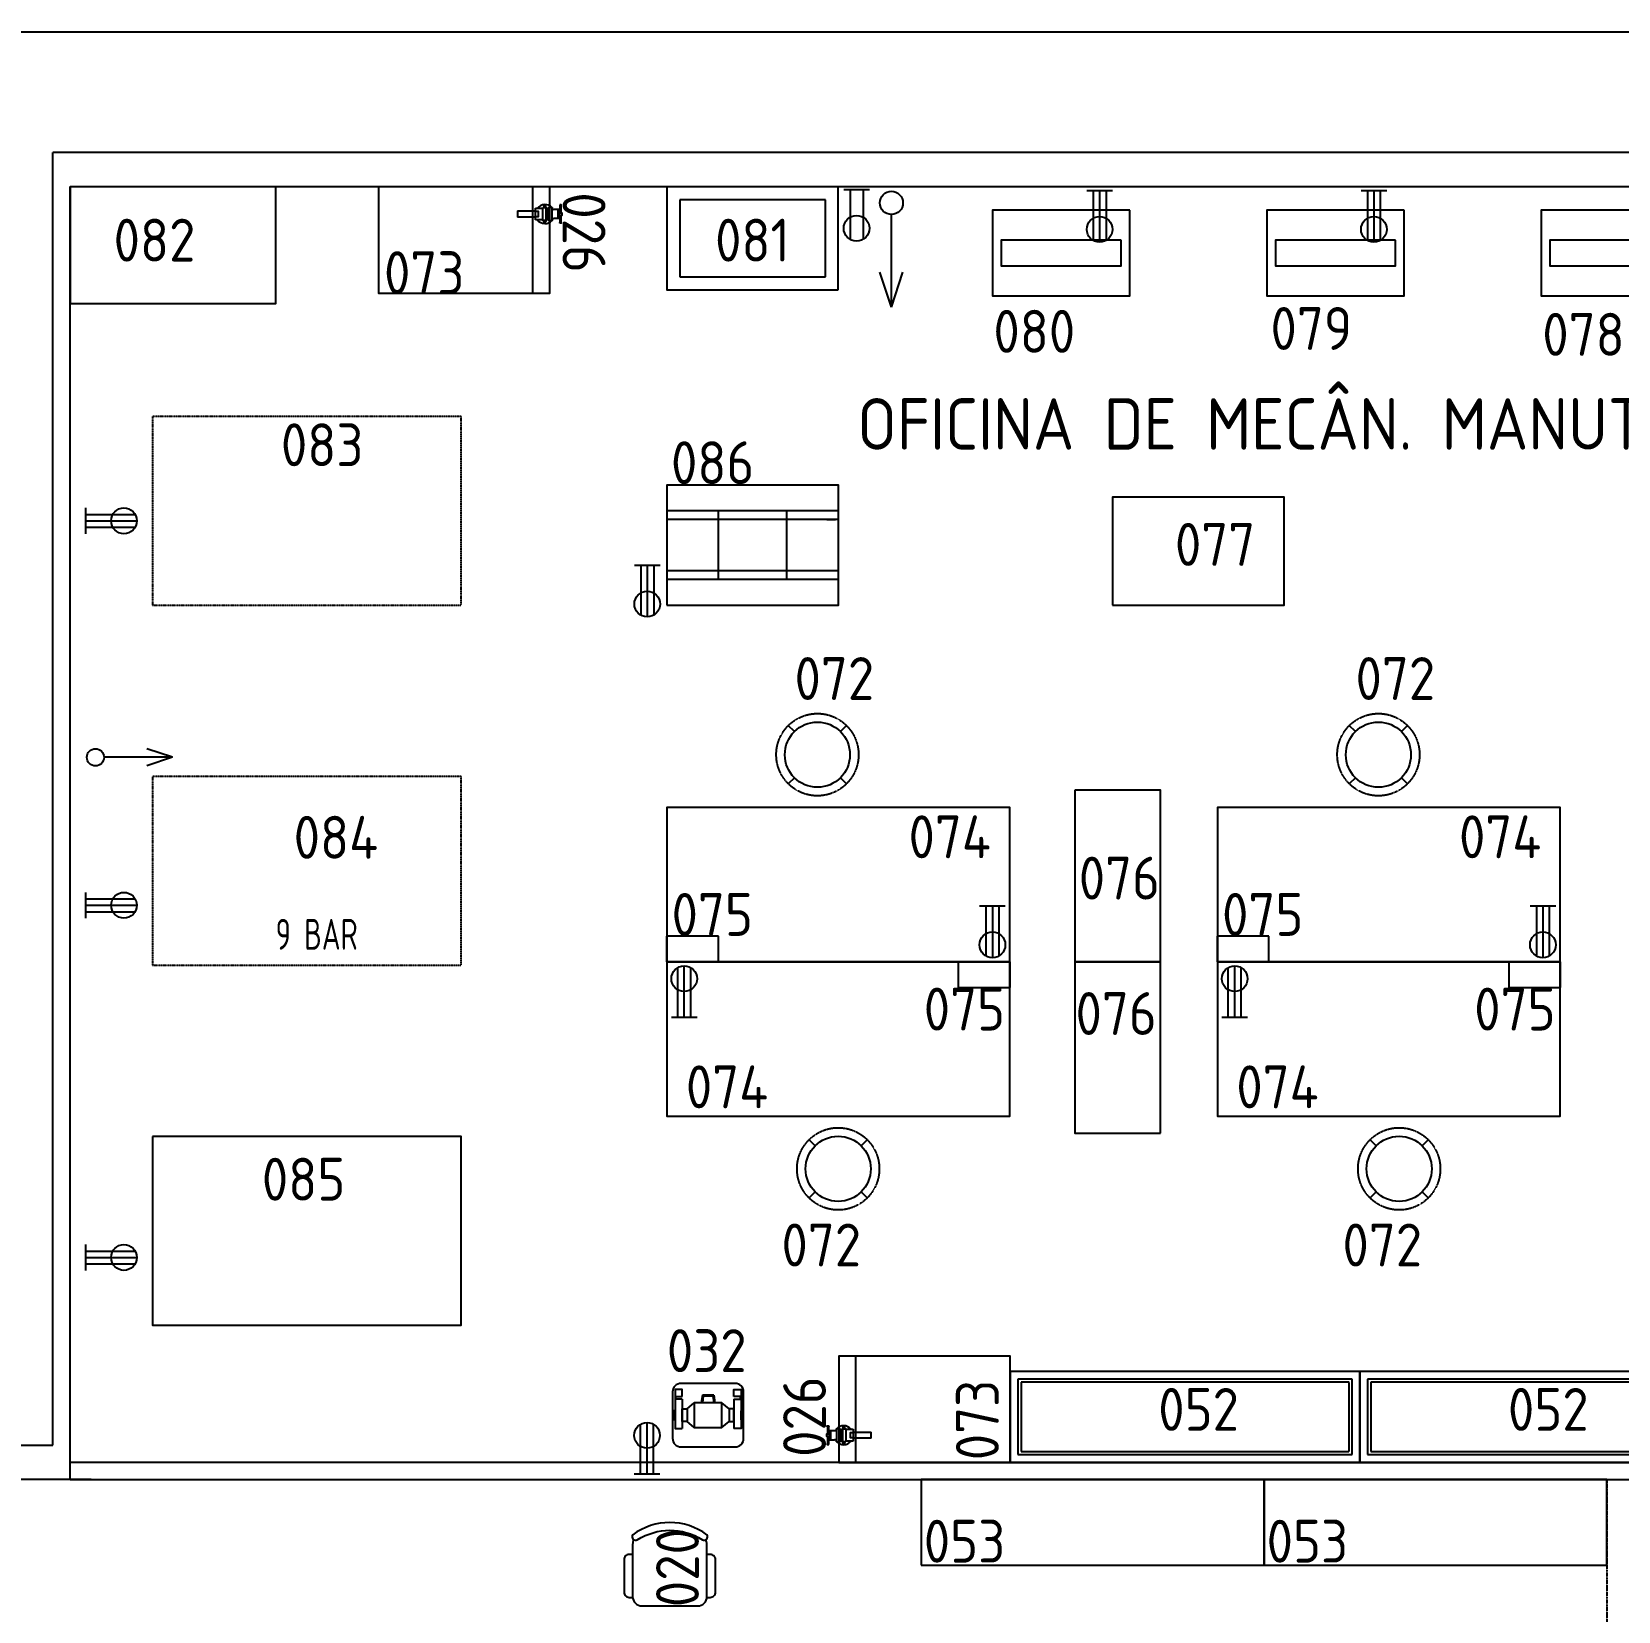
# Model space of a CAD drawing. Header units: millimetres. Extents: x 18768 to 1484868, y -11027 to 520152.
# Drawn here: x 204153 to 213408, y 284693 to 293906 of the extents above; entities that cross this region are included whole.
import ezdxf
from ezdxf.enums import TextEntityAlignment as Align

# ---------------------------------------------------------------- set-up
doc = ezdxf.new("R2010")
doc.units = ezdxf.units.MM
for name, pattern in [('DASHED', [0.75, 0.55, -0.2]), ('DIVIDE', [2.15, 1.5, -0.2, 0.05, -0.15, 0.05, -0.2]), ('HIDDEN', [0.375, 0.25, -0.125]), ('HIDDEN2', [4.7625, 3.175, -1.5875])]:
    doc.linetypes.add(name, pattern=pattern)
for name, color, linetype in [('L018-SIMBOLO1', 3, 'Continuous'), ('L018-SIMBOLO3', 3, 'Continuous'), ('L025-CONTORNO', 7, 'Continuous'), ('L025-IMAGIN', 1, 'DIVIDE'), ('L025-TEXTO', 7, 'Continuous'), ('L025-TRACEJ', 140, 'DASHED'), ('L035-ARRANJO-ADQUIRIR', 102, 'Continuous'), ('L035-ARRANJO-EXISTENTE', 180, 'Continuous'), ('L035-ARRANJO-REMANEJADO', 200, 'Continuous'), ('L035-TEXTO', 40, 'Continuous'), ('PAREDES', 7, 'Continuous')]:
    doc.layers.add(name, color=color, linetype=linetype)
doc.layers.add('L035-DEMOLIÇÃO', color=40, linetype='Continuous', plot=False)
doc.styles.add('ISO-CP--18', font='isocp.shx', dxfattribs={"width": 0.75, "height": 180})
doc.styles.add('ISO-CP--25', font='isocp.shx', dxfattribs={"height": 250})
doc.styles.add('ISO-CP--35', font='isocp.shx', dxfattribs={"height": 350})
doc.styles.add('Itálico', font='italic.shx', dxfattribs={"height": 500})

# ---------------------------------------------------------------- blocks, each defined once
blk = doc.blocks.new('BL_SENAI_id9330313130')
at = {"layer": 'L035-ARRANJO-EXISTENTE', "color": 0}
for p, q in [((-2.2, 568.9), (-2.2, 530.6)), ((13, 568.9), (-2.2, 568.9)), ((13, 530.6), (13, 572.3)), ((81.7, 581.5), (87.6, 585.8)), ((133.6, 581.5), (81.7, 581.5)), ((81.7, 572.3), (81.7, 581)), ((133.6, 572.3), (81.7, 572.3)), ((127.6, 585.8), (87.6, 585.8)), ((133.6, 581.5), (127.6, 585.8)), ((133.6, 572.3), (133.6, 581.5)), ((184.3, 572.3), (184.3, 530.6)), ((13, 530.6), (184.3, 530.6)), ((71, 502.1), (35.4, 460.4)), ((178.5, 460.4), (144.2, 502.1)), ((-9.9, 413.3), (35.4, 419.3)), ((-9.9, 413.3), (-9.9, 346.3)), ((-3.9, 408.1), (35.4, 413.2)), ((-3.9, 408.1), (-3.9, 351.6)), ((-9.9, 346.3), (35.4, 340.4)), ((-3.9, 351.6), (35.4, 346.4)), ((71, 257.5), (35.4, 299.3)), ((178.5, 299.3), (144.2, 257.5)), ((-2.2, 190.8), (-2.2, 229.1)), ((13, 190.8), (-2.2, 190.8)), ((13, 229.1), (184.3, 229.1)), ((13, 229.1), (13, 187.3)), ((133.6, 187.3), (81.7, 187.3)), ((81.7, 187.3), (81.7, 178.6)), ((133.6, 187.3), (133.6, 178.2)), ((184.3, 187.3), (184.3, 229.1)), ((133.6, 178.2), (81.7, 178.2)), ((81.7, 178.2), (87.6, 173.8)), ((127.6, 173.8), (87.6, 173.8)), ((133.6, 178.2), (127.6, 173.8))]:
    blk.add_line(p, q, dxfattribs=at)
blk.add_lwpolyline([(241.9, 587.3), (-28.1, 587.3, 0.414214), (-78.1, 537.3), (-78.1, 222.3, 0.414214), (-28.1, 172.3), (241.9, 172.3, 0.414214), (291.9, 222.3), (291.9, 537.3, 0.414214)], format="xyb", close=True, dxfattribs=at)
for points in [[(-2.2, 530.6), (-42.4, 530.6), (-42.4, 572.3), (184.3, 572.3), (184.3, 568.9)], [(-2.2, 229.1), (-42.4, 229.1), (-42.4, 187.3), (184.3, 187.3), (184.3, 190.8)]]:
    blk.add_lwpolyline(points, dxfattribs=at)
for points in [[(144.2, 502.1), (144.2, 530.6), (71, 530.6), (71, 502.1)], [(35.4, 299.3), (178.5, 299.3), (178.5, 460.4), (35.4, 460.4)], [(144.2, 257.5), (144.2, 229.1), (71, 229.1), (71, 257.5)]]:
    blk.add_lwpolyline(points, close=True, dxfattribs=at)
at = {"layer": 'L025-TEXTO', "style": 'ISO-CP--25'}
blk.add_attdef('rmp_mt_codmaterial', (15, 15), '', height=40, dxfattribs=at)
at = {"layer": 'L025-TEXTO', "style": 'ISO-CP--25', "flags": 1}
for tag in ['rmp_mt_nomeunid', 'rmp_mt_potencia', 'rmp_mt_cod']:
    blk.add_attdef(tag, (15, 15), '', height=40, dxfattribs=at)
blk = doc.blocks.new('BL_SENAI_id9320231060')
at = {"layer": 'L025-CONTORNO', "color": 0}
blk.add_lwpolyline([(0, 0), (2000, 0), (2000, 500), (0, 500)], close=True, dxfattribs=at)
at = {"layer": 'L025-TEXTO', "style": 'Itálico'}
blk.add_attdef('rmp_mt_codmaterial', (15, 15), '', height=40, dxfattribs=at)
at = {"layer": 'L025-TEXTO', "style": 'Itálico', "flags": 1}
for tag in ['rmp_mt_nomeunid', 'rmp_mt_potencia', 'rmp_mt_cod']:
    blk.add_attdef(tag, (15, 15), '', height=40, dxfattribs=at)
blk = doc.blocks.new('BL_SENAI_id9300163103')
at = {"layer": 'L025-CONTORNO', "color": 0}
blk.add_line((-985.2, 85.1), (-985.2, 705.1), dxfattribs=at)
blk.add_lwpolyline([(-1085.2, 85.1), (-85.2, 85.1), (-85.2, 705.1), (-1085.2, 705.1)], close=True, dxfattribs=at)
at = {"layer": 'L025-TEXTO', "style": 'ISO-CP--25'}
blk.add_attdef('rmp_mt_codmaterial', (15, 15), '', height=40, dxfattribs=at)
at = {"layer": 'L025-TEXTO', "style": 'ISO-CP--25', "flags": 1}
for tag in ['rmp_mt_nomeunid', 'rmp_mt_potencia', 'rmp_mt_cod']:
    blk.add_attdef(tag, (15, 15), '', height=40, dxfattribs=at)
blk = doc.blocks.new('BL_SENAI_id9310100320')
at = {"layer": 'L035-ARRANJO-EXISTENTE', "color": 0}
for p, q in [((-200.7, 56.3), (-200.7, 19.7)), ((-200.7, 56.3), (-96, 56.3)), ((-96, 19.7), (-200.7, 19.7)), ((-96, 72.3), (-55.2, 72.3)), ((-96, 3.7), (-96, 72.3)), ((-55.2, 3.7), (-96, 3.7)), ((-29.2, 76), (-35, 76)), ((-35, 67.8), (-35, 0)), ((-35, 0), (-29.2, 0)), ((-29.2, 0), (-29.2, 76)), ((-22.5, 76), (-16.6, 76)), ((-22.5, 0), (-22.5, 76)), ((-16.6, 0), (-22.5, 0)), ((-16.6, 67.8), (-16.6, 0)), ((0.9, 22.8), (0.9, 53.2)), ((39.4, 64.6), (12.3, 64.6)), ((39.4, 11.4), (12.3, 11.4)), ((35, 64.6), (35, 11.4)), ((39.4, 64.6), (39.4, 11.4))]:
    blk.add_line(p, q, dxfattribs=at)
for points in [[(-96, 21.8), (-96, 54.2), (-80.4, 54.2), (-80.4, 21.8)], [(-52.6, 76), (-35, 76), (-35, 0), (-52.6, 0)], [(0.9, 76), (-16.6, 76), (-16.6, 0), (0.9, 0)], [(39.4, 30), (39.4, 45.8), (58.1, 45.8), (58.1, 30)], [(45.4, 91.7), (45.4, 87.5), (54.8, 87.5), (54.8, 91.7)], [(45.4, -15.9), (45.4, -11.8), (54.8, -11.8), (54.8, -15.9)]]:
    blk.add_lwpolyline(points, close=True, dxfattribs=at)
for points in [[(48.1, 45.8), (48.1, 87.5), (52.2, 87.5), (52.2, 45.8)], [(52.2, 30), (52.2, -11.8), (48.1, -11.8), (48.1, 30)]]:
    blk.add_lwpolyline(points, dxfattribs=at)
for centre in [(-41.8, 84.6), (-41.8, -8.6)]:
    blk.add_circle(centre, 4.46, dxfattribs=at)
for centre, radius, start, end in [((-40.5, 38), 55.5, 41.73855, 141.87067), ((-40.5, 38), 55.5, 218.12933, 318.26145), ((-55.2, 74.9), 2.59, 270, 0), ((-55.2, 1.1), 2.59, 0, 90), ((12.3, 76), 11.4, 180, 270), ((12.3, 0), 11.4, 90, 180)]:
    blk.add_arc(centre, radius, start, end, dxfattribs=at)
at = {"layer": 'L025-TEXTO', "style": 'ISO-CP--25'}
blk.add_attdef('rmp_mt_codmaterial', (15, 15), '', height=40, dxfattribs=at)
at = {"layer": 'L025-TEXTO', "style": 'ISO-CP--25', "flags": 1}
for tag in ['rmp_mt_nomeunid', 'rmp_mt_potencia', 'rmp_mt_cod']:
    blk.add_attdef(tag, (15, 15), '', height=40, dxfattribs=at)
blk = doc.blocks.new('BL_SENAI_id9300103501')
at = {"layer": 'L025-CONTORNO', "color": 0}
blk.add_lwpolyline([(-1554.6, 282.4), (-354.6, 282.4), (-354.6, 962.4), (-1554.6, 962.4)], close=True, dxfattribs=at)
at = {"layer": 'L025-TEXTO', "style": 'ISO-CP--25'}
blk.add_attdef('rmp_mt_codmaterial', (15, 15), '', height=40, dxfattribs=at)
at = {"layer": 'L025-TEXTO', "style": 'ISO-CP--25', "flags": 1}
for tag in ['rmp_mt_nomeunid', 'rmp_mt_potencia', 'rmp_mt_cod']:
    blk.add_attdef(tag, (15, 15), '', height=40, dxfattribs=at)
blk = doc.blocks.new('BL_SENAI_id9380320010')
at = {"layer": 'L025-CONTORNO', "color": 0}
blk.add_lwpolyline([(-614.3, -165.9), (485.7, -165.9), (485.7, 1634.1), (-614.3, 1634.1)], close=True, dxfattribs=at)
at = {"layer": 'L025-TEXTO', "style": 'ISO-CP--25'}
blk.add_attdef('rmp_mt_codmaterial', (15, 15), '', height=40, dxfattribs=at)
at = {"layer": 'L025-TEXTO', "style": 'ISO-CP--25', "flags": 1}
for tag in ['rmp_mt_nomeunid', 'rmp_mt_potencia', 'rmp_mt_cod']:
    blk.add_attdef(tag, (15, 15), '', height=40, dxfattribs=at)
blk = doc.blocks.new('BL_SENAI_id9380330030')
at = {"layer": 'L035-ARRANJO-ADQUIRIR', "color": 0, "linetype": 'HIDDEN'}
blk.add_lwpolyline([(-1579.9, -233.3), (220.1, -233.3), (220.1, 866.7), (-1579.9, 866.7)], close=True, dxfattribs=at)
at = {"layer": 'L025-TEXTO', "style": 'ISO-CP--25'}
blk.add_attdef('rmp_mt_codmaterial', (15, 15), '', height=40, dxfattribs=at)
at = {"layer": 'L025-TEXTO', "style": 'ISO-CP--25', "flags": 1}
for tag in ['rmp_mt_nomeunid', 'rmp_mt_potencia', 'rmp_mt_cod']:
    blk.add_attdef(tag, (15, 15), '', height=40, dxfattribs=at)
blk = doc.blocks.new('BL_SENAI_id9380390070')
at = {"layer": 'L025-CONTORNO', "color": 0}
for points in [[(-938.5, 117.1), (-138.5, 117.1), (-138.5, 617.1), (-938.5, 617.1)], [(-888.5, 292.1), (-188.5, 292.1), (-188.5, 442.1), (-888.5, 442.1)]]:
    blk.add_lwpolyline(points, close=True, dxfattribs=at)
at = {"layer": 'L025-TEXTO', "style": 'ISO-CP--25'}
blk.add_attdef('rmp_mt_codmaterial', (15, 15), '', height=40, dxfattribs=at)
at = {"layer": 'L025-TEXTO', "style": 'ISO-CP--25', "flags": 1}
for tag in ['rmp_mt_nomeunid', 'rmp_mt_potencia', 'rmp_mt_cod']:
    blk.add_attdef(tag, (15, 15), '', height=40, dxfattribs=at)
blk = doc.blocks.new('BL_SENAI_id9380390080')
at = {"layer": 'L025-CONTORNO', "color": 0}
for points in [[(-832.5, 54.5), (-32.5, 54.5), (-32.5, 554.5), (-832.5, 554.5)], [(-782.5, 229.5), (-82.5, 229.5), (-82.5, 379.5), (-782.5, 379.5)]]:
    blk.add_lwpolyline(points, close=True, dxfattribs=at)
at = {"layer": 'L025-TEXTO', "style": 'ISO-CP--25'}
blk.add_attdef('rmp_mt_codmaterial', (15, 15), '', height=40, dxfattribs=at)
at = {"layer": 'L025-TEXTO', "style": 'ISO-CP--25', "flags": 1}
for tag in ['rmp_mt_nomeunid', 'rmp_mt_potencia', 'rmp_mt_cod']:
    blk.add_attdef(tag, (15, 15), '', height=40, dxfattribs=at)
blk = doc.blocks.new('BL_SENAI_id9380390090')
at = {"layer": 'L025-CONTORNO', "color": 0}
for points in [[(-682.8, 170.4), (117.2, 170.4), (117.2, 670.4), (-682.8, 670.4)], [(-632.8, 345.4), (67.2, 345.4), (67.2, 495.4), (-632.8, 495.4)]]:
    blk.add_lwpolyline(points, close=True, dxfattribs=at)
at = {"layer": 'L025-TEXTO', "style": 'ISO-CP--25'}
blk.add_attdef('rmp_mt_codmaterial', (15, 15), '', height=40, dxfattribs=at)
at = {"layer": 'L025-TEXTO', "style": 'ISO-CP--25', "flags": 1}
for tag in ['rmp_mt_nomeunid', 'rmp_mt_potencia', 'rmp_mt_cod']:
    blk.add_attdef(tag, (15, 15), '', height=40, dxfattribs=at)
blk = doc.blocks.new('BL_SENAI_id9330320140')
at = {"layer": 'L035-ARRANJO-REMANEJADO', "color": 0}
for p, q in [((-1119.7, 702.2), (-119.7, 702.2)), ((-1119.7, 652.2), (-119.7, 652.2)), ((-819.7, 702.2), (-819.7, 302.2)), ((-419.7, 702.2), (-419.7, 302.2)), ((-1119.7, 352.2), (-119.7, 352.2)), ((-1119.7, 302.2), (-119.7, 302.2)), ((-1053.4, 352.2), (-1103.4, 352.2))]:
    blk.add_line(p, q, dxfattribs=at)
blk.add_lwpolyline([(-119.7, 852.2), (-1119.7, 852.2), (-1119.7, 152.2), (-119.7, 152.2)], close=True, dxfattribs=at)
at = {"layer": 'L025-TEXTO', "style": 'ISO-CP--25'}
blk.add_attdef('rmp_mt_codmaterial', (15, 15), '', height=40, dxfattribs=at)
at = {"layer": 'L025-TEXTO', "style": 'ISO-CP--25', "flags": 1}
for tag in ['rmp_mt_nomeunid', 'rmp_mt_potencia', 'rmp_mt_cod']:
    blk.add_attdef(tag, (15, 15), '', height=40, dxfattribs=at)
blk = doc.blocks.new('BL_SENAI_id9300119427')
at = {"layer": 'L025-CONTORNO', "color": 0}
for p, q in [((-684.6, 1011.8), (-684.6, 161.8)), ((-234.6, 1011.8), (-684.6, 1011.8)), ((-234.6, 161.8), (-234.6, 1011.8)), ((-684.6, 161.8), (-234.6, 161.8))]:
    blk.add_line(p, q, dxfattribs=at)
blk.add_lwpolyline([(-759.6, 86.8), (-159.6, 86.8), (-159.6, 1086.8), (-759.6, 1086.8)], close=True, dxfattribs=at)
at = {"layer": 'L025-TEXTO', "style": 'ISO-CP--25'}
blk.add_attdef('rmp_mt_codmaterial', (15, 15), '', height=40, dxfattribs=at)
at = {"layer": 'L025-TEXTO', "style": 'ISO-CP--25', "flags": 1}
for tag in ['rmp_mt_nomeunid', 'rmp_mt_potencia', 'rmp_mt_cod']:
    blk.add_attdef(tag, (15, 15), '', height=40, dxfattribs=at)
blk = doc.blocks.new('BL_SENAI_id9350520770')
at = {"layer": 'L025-CONTORNO', "color": 0}
blk.add_lwpolyline([(-1125.1, 177.5), (-125.1, 177.5), (-125.1, 807.5), (-1125.1, 807.5)], close=True, dxfattribs=at)
at = {"layer": 'L025-TEXTO', "style": 'ISO-CP--25'}
blk.add_attdef('rmp_mt_codmaterial', (15, 15), '', height=40, dxfattribs=at)
at = {"layer": 'L025-TEXTO', "style": 'ISO-CP--25', "flags": 1}
for tag in ['rmp_mt_nomeunid', 'rmp_mt_potencia', 'rmp_mt_cod']:
    blk.add_attdef(tag, (15, 15), '', height=40, dxfattribs=at)
blk = doc.blocks.new('BL_SENAI_id9320230770')
at = {"layer": 'L025-CONTORNO', "color": 0}
blk.add_lwpolyline([(-848.2, -168.9), (1191.8, -168.9), (1191.8, 361.1), (-848.2, 361.1)], close=True, dxfattribs=at)
at = {"layer": 'L025-CONTORNO', "color": 0, "linetype": 'HIDDEN2'}
for points in [[(-803.2, -123.9), (1146.8, -123.9), (1146.8, 316.1), (-803.2, 316.1)], [(-785.2, -105.9), (1128.8, -105.9), (1128.8, 298.1), (-785.2, 298.1)]]:
    blk.add_lwpolyline(points, close=True, dxfattribs=at)
at = {"layer": 'L025-TEXTO', "style": 'ISO-CP--25'}
blk.add_attdef('rmp_mt_codmaterial', (15, 15), '', height=40, dxfattribs=at)
at = {"layer": 'L025-TEXTO', "style": 'ISO-CP--25', "flags": 1}
for tag in ['rmp_mt_nomeunid', 'rmp_mt_potencia', 'rmp_mt_cod']:
    blk.add_attdef(tag, (15, 15), '', height=40, dxfattribs=at)
blk = doc.blocks.new('BL_SENAI_id9300121710')
at = {"layer": 'L035-ARRANJO-EXISTENTE', "color": 0}
for p, q in [((-300, 150), (-300, 0)), ((-300, 150), (0, 150)), ((0, 150), (0, 0)), ((-300, 0), (0, 0))]:
    blk.add_line(p, q, dxfattribs=at)
at = {"layer": 'L025-TEXTO', "style": 'ISO-CP--25'}
blk.add_attdef('rmp_mt_codmaterial', (15, 15), '', height=40, dxfattribs=at)
at = {"layer": 'L025-TEXTO', "style": 'ISO-CP--25', "flags": 1}
for tag in ['rmp_mt_nomeunid', 'rmp_mt_potencia', 'rmp_mt_cod']:
    blk.add_attdef(tag, (15, 15), '', height=40, dxfattribs=at)
blk = doc.blocks.new('BL_SENAI_id9320240290')
at = {"layer": 'L025-CONTORNO', "color": 0}
blk.add_lwpolyline([(-248.5, 37.7), (-248.5, 2037.7), (-1148.5, 2037.7), (-1148.5, 37.7)], close=True, dxfattribs=at)
at = {"layer": 'L025-TEXTO', "style": 'ISO-CP--25'}
blk.add_attdef('rmp_mt_codmaterial', (15, 15), '', height=40, dxfattribs=at)
at = {"layer": 'L025-TEXTO', "style": 'ISO-CP--25', "flags": 1}
for tag in ['rmp_mt_nomeunid', 'rmp_mt_potencia', 'rmp_mt_cod']:
    blk.add_attdef(tag, (15, 15), '', height=40, dxfattribs=at)
blk = doc.blocks.new('BL_SENAI_id9320240380')
at = {"layer": 'L025-CONTORNO', "color": 0}
blk.add_lwpolyline([(-795.8, 248.5), (204.2, 248.5), (204.2, 748.5), (-795.8, 748.5)], close=True, dxfattribs=at)
at = {"layer": 'L025-TEXTO', "style": 'ISO-CP--18'}
blk.add_attdef('rmp_mt_codmaterial', (15, 15), '', height=40, dxfattribs=at)
at = {"layer": 'L025-TEXTO', "style": 'ISO-CP--18', "flags": 1}
for tag in ['rmp_mt_nomeunid', 'rmp_mt_potencia', 'rmp_mt_cod']:
    blk.add_attdef(tag, (15, 15), '', height=40, dxfattribs=at)
blk = doc.blocks.new('BL_SENAI_id9320211340')
at = {"layer": 'L025-TRACEJ', "color": 0}
blk.add_circle((184.9, 38.9), 240, dxfattribs=at)
at = {"layer": 'L035-ARRANJO-EXISTENTE', "color": 0}
for p, q in [((50.6, 173.3), (15.2, 208.7)), ((319.3, 173.3), (354.6, 208.7)), ((50.6, -95.4), (15.2, -130.8)), ((319.3, -95.4), (354.6, -130.8))]:
    blk.add_line(p, q, dxfattribs=at)
blk.add_circle((184.9, 38.9), 190, dxfattribs=at)
at = {"layer": 'L025-TEXTO', "style": 'ISO-CP--25'}
blk.add_attdef('rmp_mt_codmaterial', (15, 15), '', height=40, dxfattribs=at)
at = {"layer": 'L025-TEXTO', "style": 'ISO-CP--25', "flags": 1}
for tag in ['rmp_mt_nomeunid', 'rmp_mt_potencia', 'rmp_mt_cod']:
    blk.add_attdef(tag, (15, 15), '', height=40, dxfattribs=at)
blk = doc.blocks.new('BL_SENAI_id9320210400')
at = {"layer": 'L035-ARRANJO-ADQUIRIR', "color": 0}
for points in [[(-689.7, 550.3, -0.290756), (-310.2, 550.3, 0.829608), (-283.9, 578.9, 0.333333), (-716.3, 578.9, 0.829608), (-690, 550.3)], [(-717.1, 464.5), (-737.1, 464.5, 0.414214), (-767.1, 434.5), (-767.1, 244.5, 0.414214), (-737.1, 214.5), (-716.9, 214.5)], [(-710.1, 549.8, 0.129448), (-717.1, 523.2), (-717.1, 218.5, 0.414214), (-663, 164.5), (-337.9, 164.5, 0.414214), (-283.9, 218.5), (-283.9, 524.9, 0.120944), (-290, 549.9)], [(-283.9, 214.5), (-263.9, 214.5, 0.414214), (-233.9, 244.5), (-233.9, 434.5, 0.414214), (-263.9, 464.5), (-283.9, 464.5)]]:
    blk.add_lwpolyline(points, format="xyb", dxfattribs=at)
at = {"layer": 'L025-TEXTO', "style": 'ISO-CP--25'}
blk.add_attdef('rmp_mt_codmaterial', (15, 15), '', height=40, dxfattribs=at)
at = {"layer": 'L025-TEXTO', "style": 'ISO-CP--25', "flags": 1}
for tag in ['rmp_mt_nomeunid', 'rmp_mt_potencia', 'rmp_mt_cod']:
    blk.add_attdef(tag, (15, 15), '', height=40, dxfattribs=at)

msp = doc.modelspace()

# ---------------------------------------------------------------- linework, layer by layer
at = {"layer": 'L018-SIMBOLO1'}
for p, q in [((209039.482, 292984.543), (208889.482, 292984.543)), ((208926.982, 292984.543), (208926.982, 292694.591)), ((209001.982, 292984.543), (209001.982, 292694.591)), ((210457.317, 292978.593), (210307.317, 292978.593)), ((210344.817, 292978.593), (210344.817, 292688.641)), ((210382.317, 292978.593), (210382.317, 292678.593)), ((210419.817, 292978.593), (210419.817, 292688.641)), ((212057.317, 292978.593), (211907.317, 292978.593)), ((211944.817, 292978.593), (211944.817, 292688.641)), ((211982.317, 292978.593), (211982.317, 292678.593)), ((212019.817, 292978.593), (212019.817, 292688.641)), ((204465.519, 291128.235), (204465.519, 290978.235)), ((204465.519, 291090.735), (204755.471, 291090.735)), ((204465.519, 291053.235), (204765.519, 291053.235)), ((204465.519, 291015.735), (204755.471, 291015.735)), ((207818.287, 290792.953), (207668.287, 290792.953)), ((207705.787, 290792.953), (207705.787, 290503.001)), ((207743.287, 290792.953), (207743.287, 290492.953)), ((207780.787, 290792.953), (207780.787, 290503.001)), ((204465.519, 288885.85), (204465.519, 288735.85)), ((204465.519, 288848.35), (204755.471, 288848.35)), ((204465.519, 288810.85), (204765.519, 288810.85)), ((204465.519, 288773.35), (204755.471, 288773.35)), ((209831.905, 288805.023), (209681.905, 288805.023)), ((209719.405, 288805.023), (209719.405, 288515.071)), ((209756.905, 288805.023), (209756.905, 288505.023)), ((209794.405, 288805.023), (209794.405, 288515.071)), ((213043.055, 288805.023), (212893.055, 288805.023)), ((212930.555, 288805.023), (212930.555, 288515.071)), ((212968.055, 288805.023), (212968.055, 288505.023)), ((213005.555, 288805.023), (213005.555, 288515.071)), ((211132.782, 288157.491), (211132.782, 288447.443)), ((211170.282, 288157.491), (211170.282, 288457.491)), ((211207.782, 288157.491), (211207.782, 288447.443)), ((211095.282, 288157.491), (211245.282, 288157.491)), ((204465.519, 286831.243), (204465.519, 286681.243)), ((204465.519, 286793.743), (204755.471, 286793.743)), ((204465.519, 286756.243), (204765.519, 286756.243)), ((204465.519, 286718.743), (204755.471, 286718.743)), ((207704.742, 285493.475), (207704.742, 285783.427)), ((207742.242, 285493.475), (207742.242, 285793.475)), ((207779.742, 285493.475), (207779.742, 285783.427)), ((207667.242, 285493.475), (207817.242, 285493.475))]:
    msp.add_line(p, q, dxfattribs=at)
at = {"layer": 'L018-SIMBOLO1', "color": 3}
for p, q in [((207921.631, 288157.491), (207921.631, 288447.443)), ((207959.131, 288157.491), (207959.131, 288457.491)), ((207996.631, 288157.491), (207996.631, 288447.443)), ((207884.131, 288157.491), (208034.131, 288157.491))]:
    msp.add_line(p, q, dxfattribs=at)
at = {"layer": 'L018-SIMBOLO1'}
for centre in [(208964.482, 292759.543), (210382.317, 292753.593), (211982.317, 292753.593), (204690.519, 291053.235), (207743.287, 290567.953), (204690.519, 288810.85), (209756.905, 288580.023), (212968.055, 288580.023), (211170.282, 288382.491), (204690.519, 286756.243), (207742.242, 285718.475)]:
    msp.add_circle(centre, 75, dxfattribs=at)
at = {"layer": 'L018-SIMBOLO1', "color": 3}
msp.add_circle((207959.131, 288382.491), 75, dxfattribs=at)
at = {"layer": 'L018-SIMBOLO3'}
for p, q in [((209167.737, 292300.549), (209167.737, 292840.549)), ((209167.737, 292300.549), (209100.237, 292503.049)), ((209167.737, 292300.549), (209235.237, 292503.049)), ((204974.269, 289674.058), (204824.269, 289724.058)), ((204974.269, 289674.058), (204574.269, 289674.058)), ((204974.269, 289674.058), (204824.269, 289624.058))]:
    msp.add_line(p, q, dxfattribs=at)
for centre, radius in [((209167.737, 292908.049), 67.5), ((204524.269, 289674.058), 50)]:
    msp.add_circle(centre, radius, dxfattribs=at)
at = {"layer": 'L025-IMAGIN'}
msp.add_line((213341.498, 285461.257), (213341.498, 284261.257), dxfattribs=at)
at = {"layer": 'L035-DEMOLIÇÃO', "linetype": 'ByBlock', "lineweight": -2}
msp.add_lwpolyline([(243039.686, 256377.737), (151141.405, 256377.737), (151141.405, 293906.33), (243039.686, 293906.33)], close=True, dxfattribs=at)
at = {"layer": 'PAREDES', "ltscale": 0.01}
for p, q in [((204276.428, 285661.257), (204276.428, 293201.257)), ((204376.428, 285461.257), (204376.428, 293001.257))]:
    msp.add_line(p, q, dxfattribs=at)
at = {"layer": 'PAREDES'}
for p, q in [((219603.279, 293201.257), (204276.428, 293201.257)), ((219603.279, 293001.257), (204376.428, 293001.257)), ((187253.279, 285661.257), (204276.428, 285661.257)), ((214341.498, 285561.257), (204376.428, 285561.257)), ((204500.309, 285461.257), (187253.279, 285461.257)), ((204376.428, 285461.257), (214341.498, 285461.257))]:
    msp.add_line(p, q, dxfattribs=at)

# ---------------------------------------------------------------- block references
at = {"layer": 'L035-ARRANJO-ADQUIRIR'}
ref = msp.add_blockref('BL_SENAI_id9300103501', (204021.878, 293283.648), dxfattribs=dict(at, rotation=180))
ref.add_attrib('rmp_mt_codmaterial', '082', dxfattribs={"layer": 'L025-TEXTO', "height": 250, "style": 'ISO-CP--25'}).set_placement((204868.761, 292691.049), align=Align.MIDDLE)
ref = msp.add_blockref('BL_SENAI_id9300163103', (206089.509, 293086.375), dxfattribs=dict(at, rotation=180))
ref.add_attrib('rmp_mt_codmaterial', '073', dxfattribs={"layer": 'L025-TEXTO', "height": 250, "style": 'ISO-CP--25'}).set_placement((206442.273, 292501.129), align=Align.MIDDLE)
ref = msp.add_blockref('BL_SENAI_id9310100320', (207187.218, 292804.906), dxfattribs=at)
ref.add_attrib('rmp_mt_codmaterial', '026', dxfattribs={"layer": 'L025-TEXTO', "height": 250, "rotation": 270, "style": 'ISO-CP--25'}).set_placement((207374.694, 292734.585), align=Align.MIDDLE)
ref = msp.add_blockref('BL_SENAI_id9300119427', (208944.829, 293160.867), dxfattribs=dict(at, rotation=90))
ref.add_attrib('rmp_mt_codmaterial', '081', dxfattribs={"layer": 'L025-TEXTO', "height": 250, "style": 'ISO-CP--25'}).set_placement((208356.867, 292690.992), align=Align.MIDDLE)
ref = msp.add_blockref('BL_SENAI_id9380390070', (209619.487, 292982.226), dxfattribs=dict(at, rotation=180))
ref.add_attrib('rmp_mt_codmaterial', '080', dxfattribs={"layer": 'L025-TEXTO', "height": 250, "style": 'ISO-CP--25'}).set_placement((210001.293, 292158.887), align=Align.MIDDLE)
ref = msp.add_blockref('BL_SENAI_id9380390080', (211325.566, 292919.622), dxfattribs=dict(at, rotation=180))
ref.add_attrib('rmp_mt_codmaterial', '079', dxfattribs={"layer": 'L025-TEXTO', "height": 250, "style": 'ISO-CP--25'}).set_placement((211617.442, 292175.405), align=Align.MIDDLE)
ref = msp.add_blockref('BL_SENAI_id9380390090', (213075.235, 293035.465), dxfattribs=dict(at, rotation=180))
ref.add_attrib('rmp_mt_codmaterial', '078', dxfattribs={"layer": 'L025-TEXTO', "height": 250, "style": 'ISO-CP--25'}).set_placement((213205.05, 292141.499), align=Align.MIDDLE)
ref = msp.add_blockref('BL_SENAI_id9380330030', (205078.114, 291427.996), dxfattribs=dict(at, rotation=180))
ref.add_attrib('rmp_mt_codmaterial', '083', dxfattribs={"layer": 'L025-TEXTO', "height": 250, "style": 'ISO-CP--25'}).set_placement((205846.96, 291497.295), align=Align.MIDDLE)
ref = msp.add_blockref('BL_SENAI_id9330320140', (207738.341, 291413.415), dxfattribs=dict(at, rotation=180))
ref.add_attrib('rmp_mt_codmaterial', '086', dxfattribs={"layer": 'L025-TEXTO', "height": 250, "style": 'ISO-CP--25'}).set_placement((208124.851, 291392.532), align=Align.MIDDLE)
ref = msp.add_blockref('BL_SENAI_id9350520770', (211583.118, 290383.752), dxfattribs=at)
ref.add_attrib('rmp_mt_codmaterial', '077', dxfattribs={"layer": 'L025-TEXTO', "height": 250, "style": 'ISO-CP--25'}).set_placement((211055.76, 290915.752), align=Align.MIDDLE)
ref = msp.add_blockref('BL_SENAI_id9320211340', (208551.097, 289650.355), dxfattribs=at)
ref.add_attrib('rmp_mt_codmaterial', '072', dxfattribs={"layer": 'L025-TEXTO', "height": 250, "style": 'ISO-CP--25'}).set_placement((208834.611, 290133.451), align=Align.MIDDLE)
ref = msp.add_blockref('BL_SENAI_id9320211340', (211823.733, 289650.355), dxfattribs=at)
ref.add_attrib('rmp_mt_codmaterial', '072', dxfattribs={"layer": 'L025-TEXTO', "height": 250, "style": 'ISO-CP--25'}).set_placement((212107.247, 290133.451), align=Align.MIDDLE)
ref = msp.add_blockref('BL_SENAI_id9380330030', (205078.114, 289327.996), dxfattribs=dict(at, rotation=180))
ref.add_attrib('rmp_mt_codmaterial', '084', dxfattribs={"layer": 'L025-TEXTO', "height": 250, "style": 'ISO-CP--25'}).set_placement((205926.726, 289207.466), align=Align.MIDDLE)
ref = msp.add_blockref('BL_SENAI_id9320240380', (209989.604, 288685.437), dxfattribs=dict(at, rotation=270))
ref.add_attrib('rmp_mt_codmaterial', '076', dxfattribs={"layer": 'L025-TEXTO', "height": 250, "style": 'ISO-CP--18'}).set_placement((210497.389, 288844.206), align=Align.CENTER)
ref = msp.add_blockref('BL_SENAI_id9320240290', (207820.361, 288232.754), dxfattribs=dict(at, rotation=270))
ref.add_attrib('rmp_mt_codmaterial', '074', dxfattribs={"layer": 'L025-TEXTO', "height": 250, "style": 'ISO-CP--25'}).set_placement((209507.523, 289210.556), align=Align.MIDDLE)
ref = msp.add_blockref('BL_SENAI_id9320240290', (211031.511, 288232.754), dxfattribs=dict(at, rotation=270))
ref.add_attrib('rmp_mt_codmaterial', '074', dxfattribs={"layer": 'L025-TEXTO', "height": 250, "style": 'ISO-CP--25'}).set_placement((212718.673, 289210.556), align=Align.MIDDLE)
ref = msp.add_blockref('BL_SENAI_id9300121710', (207858.018, 288631.257), dxfattribs=dict(at, rotation=180))
ref.add_attrib('rmp_mt_codmaterial', '075', dxfattribs={"layer": 'L025-TEXTO', "height": 250, "style": 'ISO-CP--25'}).set_placement((208122.521, 288757.354), align=Align.MIDDLE)
ref = msp.add_blockref('BL_SENAI_id9300121710', (211069.169, 288631.257), dxfattribs=dict(at, rotation=180))
ref.add_attrib('rmp_mt_codmaterial', '075', dxfattribs={"layer": 'L025-TEXTO', "height": 250, "style": 'ISO-CP--25'}).set_placement((211333.672, 288757.354), align=Align.MIDDLE)
ref = msp.add_blockref('BL_SENAI_id9320240290', (209895.675, 288729.76), dxfattribs=dict(at, rotation=90))
ref.add_attrib('rmp_mt_codmaterial', '074', dxfattribs={"layer": 'L025-TEXTO', "height": 250, "style": 'ISO-CP--25'}).set_placement((208208.513, 287751.959), align=Align.MIDDLE)
ref = msp.add_blockref('BL_SENAI_id9300121710', (209858.018, 288331.257), dxfattribs=at)
ref.add_attrib('rmp_mt_codmaterial', '075', dxfattribs={"layer": 'L025-TEXTO', "height": 250, "style": 'ISO-CP--25'}).set_placement((209593.514, 288205.16), align=Align.MIDDLE)
ref = msp.add_blockref('BL_SENAI_id9320240380', (210986.523, 288277.077), dxfattribs=dict(at, rotation=90))
ref.add_attrib('rmp_mt_codmaterial', '076', dxfattribs={"layer": 'L025-TEXTO', "height": 250, "style": 'ISO-CP--18'}).set_placement((210478.738, 288054.372), align=Align.CENTER)
ref = msp.add_blockref('BL_SENAI_id9320240290', (213106.826, 288729.76), dxfattribs=dict(at, rotation=90))
ref.add_attrib('rmp_mt_codmaterial', '074', dxfattribs={"layer": 'L025-TEXTO', "height": 250, "style": 'ISO-CP--25'}).set_placement((211419.664, 287751.959), align=Align.MIDDLE)
ref = msp.add_blockref('BL_SENAI_id9300121710', (213069.169, 288331.257), dxfattribs=at)
ref.add_attrib('rmp_mt_codmaterial', '075', dxfattribs={"layer": 'L025-TEXTO', "height": 250, "style": 'ISO-CP--25'}).set_placement((212804.665, 288205.16), align=Align.MIDDLE)
ref = msp.add_blockref('BL_SENAI_id9320211340', (209041.968, 287312.159), dxfattribs=dict(at, rotation=180))
ref.add_attrib('rmp_mt_codmaterial', '072', dxfattribs={"layer": 'L025-TEXTO', "height": 250, "style": 'ISO-CP--25'}).set_placement((208758.454, 286829.063), align=Align.MIDDLE)
ref = msp.add_blockref('BL_SENAI_id9320211340', (212314.604, 287312.159), dxfattribs=dict(at, rotation=180))
ref.add_attrib('rmp_mt_codmaterial', '072', dxfattribs={"layer": 'L025-TEXTO', "height": 250, "style": 'ISO-CP--25'}).set_placement((212031.09, 286829.063), align=Align.MIDDLE)
ref = msp.add_blockref('BL_SENAI_id9380320010', (205023.904, 286846.992), dxfattribs=dict(at, rotation=270))
ref.add_attrib('rmp_mt_codmaterial', '085', (205495.038, 287087.842), dxfattribs={"layer": 'L025-TEXTO', "height": 250, "style": 'ISO-CP--25'})
ref = msp.add_blockref('BL_SENAI_id9330313130', (207718.415, 285943.524), dxfattribs=dict(at, rotation=270))
ref.add_attrib('rmp_mt_codmaterial', '032', dxfattribs={"layer": 'L025-TEXTO', "height": 250, "style": 'ISO-CP--25'}).set_placement((208090.16, 286087.726), align=Align.CENTER)
ref = msp.add_blockref('BL_SENAI_id9300163103', (209946.115, 285476.139), dxfattribs=at)
ref.add_attrib('rmp_mt_codmaterial', '073', dxfattribs={"layer": 'L025-TEXTO', "height": 250, "rotation": 90, "style": 'ISO-CP--25'}).set_placement((209668.885, 285808.083), align=Align.MIDDLE)
ref = msp.add_blockref('BL_SENAI_id9320230770', (210709.126, 285730.168), dxfattribs=at)
ref.add_attrib('rmp_mt_codmaterial', '052', (210724.126, 285745.168), dxfattribs={"layer": 'L025-TEXTO', "height": 250, "style": 'ISO-CP--25'})
ref = msp.add_blockref('BL_SENAI_id9320230770', (212749.126, 285730.168), dxfattribs=at)
ref.add_attrib('rmp_mt_codmaterial', '052', (212764.126, 285745.168), dxfattribs={"layer": 'L025-TEXTO', "height": 250, "style": 'ISO-CP--25'})
ref = msp.add_blockref('BL_SENAI_id9310100320', (208848.406, 285757.608), dxfattribs=dict(at, rotation=180))
ref.add_attrib('rmp_mt_codmaterial', '026', dxfattribs={"layer": 'L025-TEXTO', "height": 250, "rotation": 90, "style": 'ISO-CP--25'}).set_placement((208660.929, 285827.929), align=Align.MIDDLE)
ref = msp.add_blockref('BL_SENAI_id9320231060', (209341.498, 284961.257), dxfattribs=at)
ref.add_attrib('rmp_mt_codmaterial', '053', (209356.498, 284976.257), dxfattribs={"layer": 'L025-TEXTO', "height": 250, "style": 'ISO-CP--25'})
ref = msp.add_blockref('BL_SENAI_id9320231060', (211341.498, 284961.257), dxfattribs=at)
ref.add_attrib('rmp_mt_codmaterial', '053', (211356.498, 284976.257), dxfattribs={"layer": 'L025-TEXTO', "height": 250, "style": 'ISO-CP--25'})
ref = msp.add_blockref('BL_SENAI_id9320210400', (208375.167, 284559.309), dxfattribs=at)
ref.add_attrib('rmp_mt_codmaterial', '020', dxfattribs={"layer": 'L025-TEXTO', "height": 250, "rotation": 90, "style": 'ISO-CP--25'}).set_placement((207919.737, 284946.872), align=Align.MIDDLE)

# ---------------------------------------------------------------- texts
at = {"layer": 'L035-ARRANJO-ADQUIRIR', "style": 'ISO-CP--18', "width": 0.75}
msp.add_text('9 BAR', height=180, dxfattribs=at).set_placement((205575.382, 288551.661))
at = {"layer": 'L035-TEXTO', "insert": (211810.262, 292268.502), "char_height": 300, "width": 8756.13, "attachment_point": 2, "style": 'ISO-CP--35'}
msp.add_mtext('\\POFICINA DE MECÂN. MANUTENÇÃO', dxfattribs=at)

doc.saveas('drawing.dxf')
